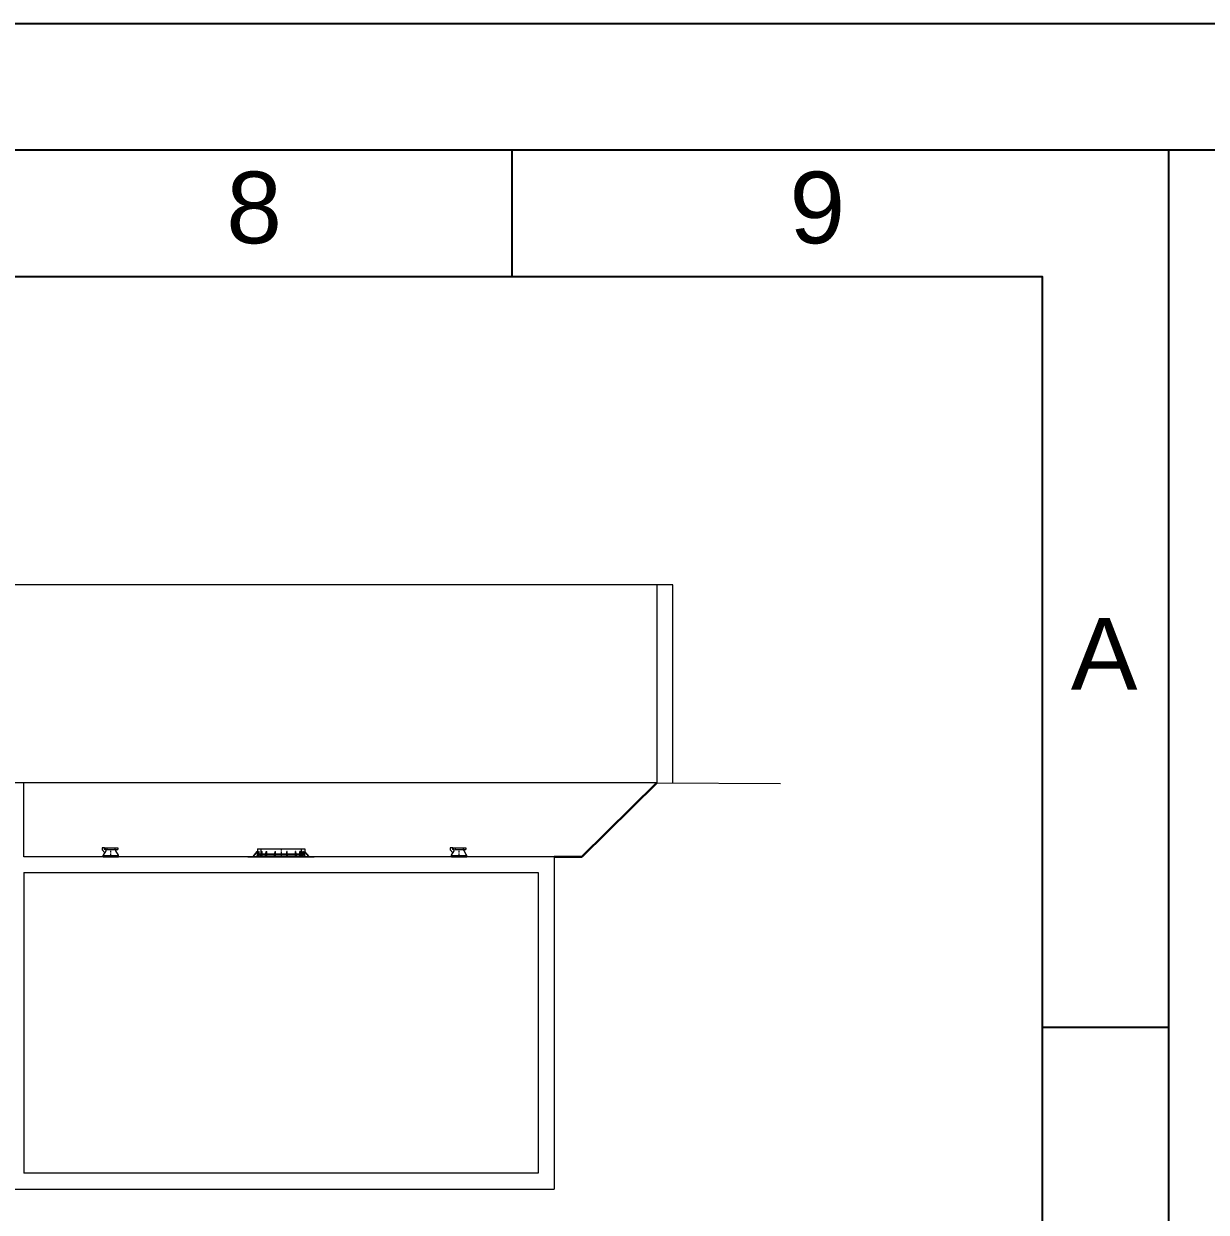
# Model space of a CAD drawing. Header units: millimetres. Extents: x 100 to 940, y 100 to 694.
# Drawn here: x 609.3 to 749.4, y 553.1 to 693.9 of the extents above; entities that cross this region are included whole.
import ezdxf

# ---------------------------------------------------------------- set-up
doc = ezdxf.new("R2010")
doc.units = ezdxf.units.MM
doc.linetypes.add('SGC_DASHDOT', pattern=[1, 0.5, -0.25, 0, -0.25])
for name, color, linetype, lineweight in [('PAREDE', 7, 'Continuous', 9), ('SGC-Conexoes (Linhas Externas)', 6, 'Continuous', 9), ('SGC-EIXOS', 9, 'SGC_DASHDOT', 9), ('Solo', 14, 'Continuous', 30)]:
    doc.layers.add(name, color=color, linetype=linetype, lineweight=lineweight)
doc.styles.add('Notes', font='arial.ttf', dxfattribs={"height": 3})

# ---------------------------------------------------------------- blocks, each defined once
blk = doc.blocks.new('BB-2-LC01-N0-D0-S0', base_point=(-106625, -46704))
at = {"layer": 'SGC-Conexoes (Linhas Externas)'}
for p, q in [((-106925, -46704), (-106325, -46704)), ((-106925, -46704), (-106925, -46735)), ((-106882, -46704), (-106369, -46704)), ((-106882, -46704), (-106882, -46771)), ((-106369, -46704), (-106369, -46771)), ((-106325, -46704), (-106325, -46735)), ((-107045, -46798), (-106205, -46798)), ((-107045, -46804), (-107045, -46798)), ((-107045, -46804), (-106205, -46804)), ((-106979, -46798), (-106926, -46735)), ((-106975, -46798), (-106921, -46735)), ((-106930, -46798), (-106904, -46735)), ((-106926, -46735), (-106921, -46735)), ((-106925, -46798), (-106900, -46735)), ((-106921, -46795), (-106921, -46735)), ((-106330, -46771), (-106920, -46771)), ((-106920, -46771), (-106920, -46779)), ((-106920, -46779), (-106330, -46779)), ((-106904, -46735), (-106900, -46735)), ((-106900, -46798), (-106900, -46735)), ((-106884, -46798), (-106869, -46735)), ((-106879, -46798), (-106865, -46735)), ((-106869, -46735), (-106865, -46735)), ((-106865, -46798), (-106865, -46735)), ((-106822, -46798), (-106812, -46735)), ((-106817, -46798), (-106807, -46735)), ((-106812, -46735), (-106807, -46735)), ((-106807, -46798), (-106807, -46735)), ((-106787, -46771), (-106787, -46779)), ((-106764, -46771), (-106764, -46779)), ((-106708, -46798), (-106701, -46735)), ((-106703, -46798), (-106697, -46735)), ((-106701, -46735), (-106697, -46735)), ((-106697, -46798), (-106697, -46735)), ((-106547, -46798), (-106554, -46735)), ((-106549, -46735), (-106554, -46735)), ((-106554, -46798), (-106554, -46735)), ((-106543, -46798), (-106549, -46735)), ((-106487, -46771), (-106487, -46779)), ((-106464, -46771), (-106464, -46779)), ((-106439, -46735), (-106443, -46735)), ((-106433, -46798), (-106443, -46735)), ((-106443, -46798), (-106443, -46735)), ((-106429, -46798), (-106439, -46735)), ((-106382, -46735), (-106386, -46735)), ((-106371, -46798), (-106386, -46735)), ((-106386, -46798), (-106386, -46735)), ((-106367, -46798), (-106382, -46735)), ((-106325, -46798), (-106351, -46735)), ((-106347, -46735), (-106351, -46735)), ((-106351, -46798), (-106351, -46735)), ((-106321, -46798), (-106347, -46735)), ((-106330, -46771), (-106330, -46779)), ((-106276, -46798), (-106329, -46735)), ((-106325, -46735), (-106329, -46735)), ((-106329, -46795), (-106329, -46735)), ((-106271, -46798), (-106325, -46735)), ((-106205, -46804), (-106205, -46798)), ((-106205, -46804), (-106205, -46798))]:
    blk.add_line(p, q, dxfattribs=at)
at = {"layer": 'SGC-EIXOS'}
blk.add_line((-106625, -46704), (-106625, -46804), dxfattribs=at)
blk = doc.blocks.new('BB-1-GA01-N0-D0-S0', base_point=(134464, 232532))
at = {"layer": 'SGC-Conexoes (Linhas Externas)'}
for p, q in [((134351, 232646), (134351, 232622)), ((134383, 232646), (134351, 232646)), ((134385, 232582), (134351, 232622)), ((134367, 232549), (134561, 232549)), ((134379, 232646), (134379, 232624)), ((134379, 232646), (134549, 232646)), ((134414, 232646), (134414, 232624)), ((134414, 232624), (134514, 232624)), ((134514, 232646), (134514, 232624)), ((134549, 232646), (134549, 232624)), ((134367, 232532), (134561, 232532))]:
    blk.add_line(p, q, dxfattribs=at)
for points in [[(134367, 232532), (134367, 232549, -0.137976), (134368, 232554), (134402, 232609, 0.58566), (134393, 232624), (134379, 232624)], [(134561, 232532), (134561, 232549, 0.137976), (134559, 232554), (134526, 232609, -0.58566), (134534, 232624), (134549, 232624)]]:
    blk.add_lwpolyline(points, format="xyb", dxfattribs=at)
at = {"layer": 'SGC-EIXOS'}
blk.add_line((134464, 232532), (134464, 232646), dxfattribs=at)

msp = doc.modelspace()

# ---------------------------------------------------------------- linework, layer by layer
for p, q in [((667.222, 664), (667.222, 679)), ((745, 115), (745, 679)), ((745, 575), (730, 575))]:
    msp.add_line(p, q)
for points in [[(100, 100), (940, 100), (940, 693.939), (100, 693.939)], [(150, 679), (925, 679), (925, 115), (150, 115)], [(165, 664), (730, 664), (730, 130), (165, 130)]]:
    msp.add_lwpolyline(points, close=True)
at = {"layer": 'PAREDE'}
for p, q in [((684.361, 627.447), (580.731, 627.447)), ((686.236, 627.447), (684.361, 627.447)), ((684.361, 627.447), (684.361, 604.009)), ((686.236, 604.009), (686.236, 627.447)), ((609.361, 604.009), (587.361, 604.009)), ((609.361, 595.225), (609.361, 604.009)), ((684.361, 604.009), (609.361, 604.009)), ((684.361, 604.009), (698.982, 603.914)), ((672.174, 595.225), (609.361, 595.225)), ((672.174, 595.225), (672.174, 555.85)), ((609.361, 593.35), (670.299, 593.35)), ((609.361, 593.35), (609.361, 557.725)), ((670.299, 593.35), (670.299, 557.725)), ((670.299, 557.725), (609.361, 557.725)), ((594.361, 555.85), (672.174, 555.85))]:
    msp.add_line(p, q, dxfattribs=at)
at = {"layer": 'Solo'}
for p, q in [((684.361, 604.009), (675.462, 595.225)), ((675.462, 595.225), (672.174, 595.225))]:
    msp.add_line(p, q, dxfattribs=at)

# ---------------------------------------------------------------- block references
at = {"layer": 'SGC-Conexoes (Linhas Externas)', "xscale": 0.009375000000000001, "yscale": 0.009375000000000001, "zscale": 0.009375000000000001}
for name, p in [('BB-1-GA01-N0-D0-S0', (619.674, 595.225)), ('BB-2-LC01-N0-D0-S0', (639.83, 596.162)), ('BB-1-GA01-N0-D0-S0', (660.924, 595.225))]:
    msp.add_blockref(name, p, dxfattribs=at)

# ---------------------------------------------------------------- texts
at = {"style": 'Notes'}
for s, p in [('8', (633.339, 667.928)), ('9', (700.065, 667.928)), ('A', (733.395, 615.026))]:
    msp.add_text(s, height=8.485, dxfattribs=at).set_placement(p)

doc.saveas('drawing.dxf')
